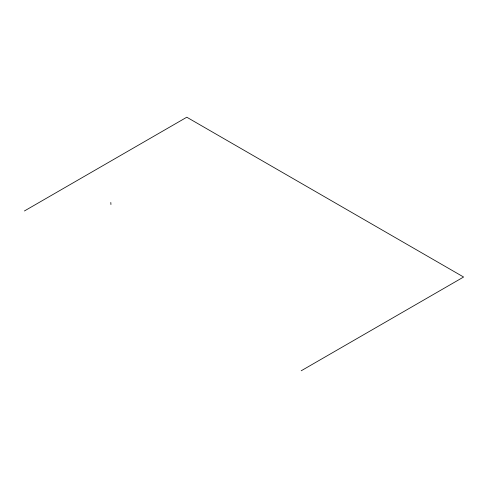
<?xml version="1.0" encoding="UTF-8"?>
<svg xmlns="http://www.w3.org/2000/svg" width="488" height="488" viewBox="0 0 488 488"><rect width="100%" height="100%" fill="white"/><g stroke="black" fill="none" stroke-linecap="round" stroke-linejoin="round"><path stroke-width="0.73" d="M24.4 210.975L186.794 117.218L463.6 277.025L301.206 370.782M110.813 202.465L110.928 204.521"/></g></svg>
